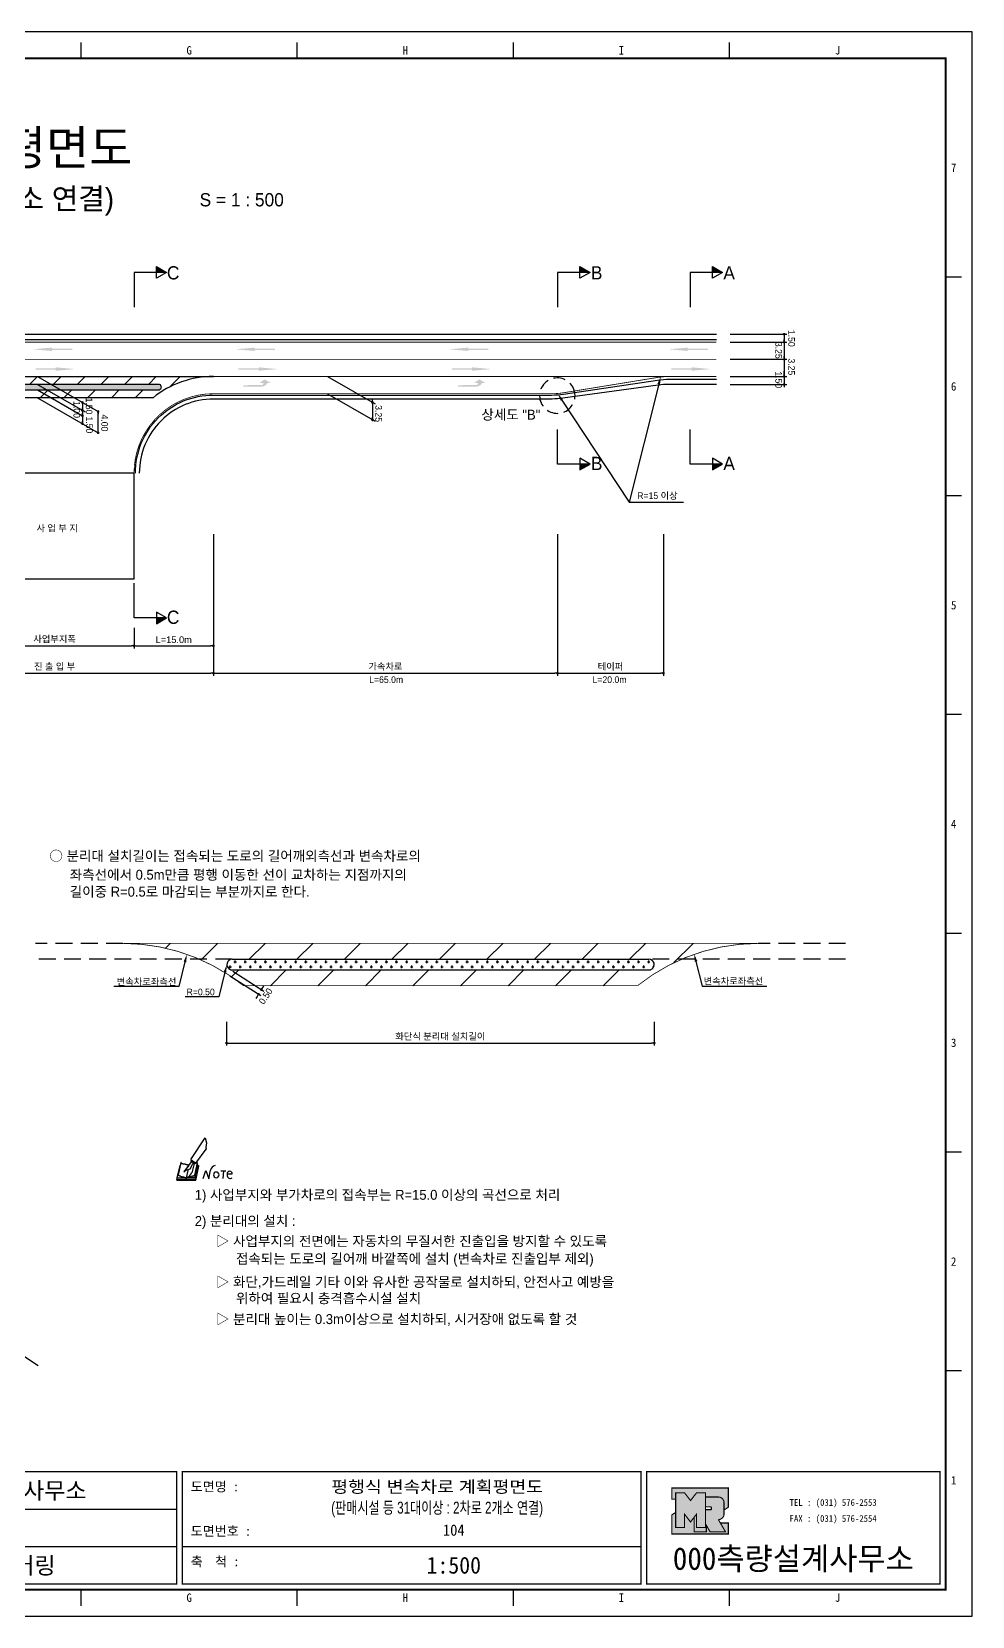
# Model space of a CAD drawing. Header units: millimetres. Extents: x 471 to 894, y -7 to 293.
# Drawn here: x 716.6 to 894.3, y -6.7 to 292.7 of the extents above; entities that cross this region are included whole.
import ezdxf
from ezdxf.enums import TextEntityAlignment as Align

# ---------------------------------------------------------------- set-up
doc = ezdxf.new("R2010")
doc.units = ezdxf.units.MM
doc.linetypes.add('HIDDEN', pattern=[9.525, 6.35, -3.175])
for name, color, linetype in [('CC-GSTR-0004', 4, 'Continuous'), ('CM-LANE-0030', 30, 'Continuous'), ('CZ-DIMT-0002', 7, 'Continuous'), ('CZ-LIN1-0007', 7, 'Continuous'), ('CZ-LIN2-0003', 3, 'Continuous'), ('CZ-LINE-0001', 7, 'Continuous'), ('CZ-TEXT-BOX0', 7, 'Continuous'), ('TITLE', 7, 'Continuous')]:
    doc.layers.add(name, color=color, linetype=linetype)
doc.styles.add('견고딕', font='arial.ttf')
doc.styles.add('돋움', font='')
doc.styles.add('돋음체', font='')
doc.styles.get('돋움').set_extended_font_data('Dotum')
doc.styles.get('돋음체').set_extended_font_data('DotumChe')

# ---------------------------------------------------------------- blocks, each defined once
blk = doc.blocks.new('note')
for p, q in [((0.85, 3.5), (3.53, 7.57)), ((3.53, 7.57), (3.8, 6.64)), ((3.8, 6.64), (3.69, 5.72)), ((1, 3.1), (0.75, 2.77)), ((0.85, 3.5), (1.8, 2.79)), ((1, 3.4), (0.85, 3.21)), ((0.85, 3.21), (1.52, 2.71)), ((1.8, 2.79), (3.74, 5.46)), ((3.69, 5.72), (3.74, 5.46)), ((-1.24, 2.36), (-1.77, 0)), ((-1.77, 0), (1.77, 0)), ((-1.77, 0), (-1.77, -0.3)), ((-1.53, 0.52), (-1.55, 0.54)), ((-1.01, 2.9), (-1.53, 0.52)), ((-1.48, 0.48), (-1.53, 0.52)), ((-1.43, 0.44), (-1.48, 0.48)), ((-1.38, 0.41), (-1.43, 0.44)), ((-1.33, 0.4), (-1.38, 0.41)), ((-1.27, 0.37), (-1.33, 0.4)), ((-1.22, 0.35), (-1.27, 0.37)), ((-1.13, 2.36), (-1.24, 2.36)), ((-1.17, 0.33), (-1.22, 0.35)), ((-1.12, 0.32), (-1.17, 0.33)), ((-1.02, 0.25), (-1.12, 0.32)), ((-0.97, 0.22), (-1.02, 0.25)), ((-1, 2.9), (-1.01, 2.9)), ((-0.98, 2.85), (-1, 2.9)), ((-0.95, 2.8), (-0.98, 2.85)), ((-0.93, 0.21), (-0.97, 0.22)), ((-0.9, 2.75), (-0.95, 2.8)), ((-0.88, 0.19), (-0.93, 0.21)), ((-0.85, 2.72), (-0.9, 2.75)), ((-0.8, 0.18), (-0.88, 0.19)), ((-0.79, 2.69), (-0.85, 2.72)), ((-0.75, 0.17), (-0.8, 0.18)), ((-0.74, 2.68), (-0.79, 2.69)), ((-0.7, 0.16), (-0.75, 0.17)), ((-0.69, 2.65), (-0.74, 2.68)), ((-0.64, 0.15), (-0.7, 0.16)), ((-0.64, 2.65), (-0.69, 2.65)), ((-0.59, 2.63), (-0.64, 2.65)), ((-0.58, 0.14), (-0.64, 0.15)), ((-0.54, 2.62), (-0.59, 2.63)), ((-0.53, 0.13), (-0.58, 0.14)), ((-0.48, 2.61), (-0.54, 2.62)), ((-0.48, 0.12), (-0.53, 0.13)), ((-0.43, 2.61), (-0.48, 2.61)), ((-0.43, 0.11), (-0.48, 0.12)), ((0.75, 2.77), (-0.46, 1.16)), ((0.37, 2.24), (-0.46, 1.16)), ((-0.46, 1.16), (-0.08, 1.47)), ((-0.38, 2.59), (-0.43, 2.61)), ((-0.38, 0.08), (-0.43, 0.11)), ((-0.33, 2.59), (-0.38, 2.59)), ((-0.29, 0.06), (-0.38, 0.08)), ((-0.27, 2.58), (-0.33, 2.59)), ((-0.23, 0.05), (-0.29, 0.06)), ((-0.22, 2.57), (-0.27, 2.58)), ((-0.16, 0.04), (-0.23, 0.05)), ((-0.17, 2.56), (-0.22, 2.57)), ((-0.12, 2.55), (-0.17, 2.56)), ((-0.11, 0.03), (-0.16, 0.04)), ((-0.07, 2.53), (-0.12, 2.55)), ((-0.04, 0.02), (-0.11, 0.03)), ((-0.08, 1.47), (0.72, 1.75)), ((-0.01, 2.51), (-0.07, 2.53)), ((-0.05, -0.3), (-0.05, 0)), ((0, 0), (-0.04, 0.02)), ((0.04, 2.5), (-0.01, 2.51)), ((0.37, 1.63), (0, 0)), ((0, 0), (1.6, 0.53)), ((0, 0), (1.65, 0.18)), ((0, 0.01), (0.06, 0.04)), ((0, -0.3), (0, 0)), ((0.09, 2.48), (0.04, 2.5)), ((0.05, -0.3), (0.05, 0)), ((0.06, 0.04), (0.11, 0.07)), ((0.14, 2.48), (0.09, 2.48)), ((0.11, 0.07), (0.16, 0.09)), ((0.2, 2.47), (0.14, 2.48)), ((0.16, 0.09), (0.21, 0.12)), ((0.26, 2.43), (0.18, 2.46)), ((0.21, 0.12), (0.27, 0.14)), ((0.34, 2.4), (0.26, 2.43)), ((0.27, 0.14), (0.36, 0.19)), ((0.45, 2.37), (0.34, 2.4)), ((0.36, 0.19), (0.41, 0.22)), ((0.41, 0.22), (0.46, 0.27)), ((0.46, 0.27), (0.51, 0.3)), ((0.51, 0.3), (0.56, 0.34)), ((0.56, 0.34), (0.6, 0.4)), ((0.6, 0.4), (0.64, 0.45)), ((0.64, 0.45), (0.67, 0.51)), ((0.67, 0.51), (0.74, 0.58)), ((0.72, 1.75), (1.16, 2.53)), ((0.74, 0.58), (0.79, 0.63)), ((0.79, 0.63), (0.83, 0.68)), ((0.83, 0.68), (0.86, 0.73)), ((0.86, 0.73), (0.89, 0.79)), ((0.89, 0.84), (0.92, 0.89)), ((0.89, 0.79), (0.89, 0.84)), ((0.92, 0.89), (0.96, 0.95)), ((0.96, 0.95), (1.01, 0.97)), ((1.47, 2.74), (1.01, 0.97)), ((1.16, 2.53), (1.37, 2.82)), ((2.13, 2.84), (1.44, 2.63)), ((1.52, 2.71), (1.66, 2.9)), ((1.6, 0.53), (2.13, 2.84)), ((1.65, 0.18), (2.19, 2.48)), ((1.77, 0), (2.3, 2.36)), ((1.77, -0.3), (2.3, 2.07)), ((1.77, -0.38), (2.3, 1.99)), ((1.77, -0.44), (2.3, 1.93)), ((1.77, 0), (1.77, -0.3)), ((2.19, 2.48), (2.04, 2.47)), ((2.3, 2.36), (2.16, 2.36)), ((2.3, 2.36), (2.3, 2.07)), ((3.21, -0.08), (3.68, 1.4)), ((3.68, 1.4), (4.26, -0.14)), ((4.26, -0.14), (4.56, 1.44)), ((6.55, 1.34), (7.46, 1.34)), ((7.01, 1.34), (6.87, -0.11)), ((7.71, 0.77), (7.71, 0.55)), ((7.71, 0.77), (8.67, 0.77)), ((-1.77, -0.3), (1.77, -0.3)), ((-1.77, -0.43), (-1.77, -0.3)), ((-1.77, -0.37), (1.77, -0.37)), ((-1.77, -0.43), (1.77, -0.43))]:
    blk.add_line(p, q)
for centre, major_axis, start_param, end_param in [((0.4, 2.31), (0.0702, 0.0702), 3.283946, 6.425539), ((5.68, 1.23), (-0.806, 0.806), -0.591174, 0.597824), ((5.66, 0.58), (-0.378, 0.378), 3.926991, 10.210176), ((8.3, 0.49), (0.422, 0.422), 2.265602, 4.634911), ((8.19, 0.77), (-0.342, 0.342), 3.926991, 7.068583)]:
    blk.add_ellipse(centre, major_axis=major_axis, ratio=1, start_param=start_param, end_param=end_param)
blk = doc.blocks.new('_Dot')
at = {"color": 0, "linetype": 'ByBlock', "lineweight": -2}
blk.add_line((-0.5, 0), (-1, 0), dxfattribs=at)
at = {"color": 0, "linetype": 'ByBlock', "const_width": 0.5}
blk.add_lwpolyline([(-0.25, 0, 1), (0.25, 0, 1)], format="xyb", close=True, dxfattribs=at)

msp = doc.modelspace()

# ---------------------------------------------------------------- hatches: boundary and pattern name
at = {"layer": 'CM-LANE-0030'}
h = msp.add_hatch(dxfattribs=at)
h.set_pattern_fill('ANSI31', color=30, style=0)
h.set_pattern_definition([(45, (-1982.7108, -3.273), (-2.245064, 2.245064), [])])
h.paths.add_polyline_path([(580.92, 227.55, -0.170323), (592.32, 223.55), (739.51, 223.55, -0.170323), (750.92, 227.55)])
h.paths.add_polyline_path([(740.6, 226.05, -0.750696), (740.86, 225.13, 0.001926), (740.74, 225.05), (591.09, 225.05, 0.001926), (590.97, 225.13, -0.750696), (591.24, 226.05)], flags=16)
h = msp.add_hatch(dxfattribs=at)
h.set_pattern_fill('ANSI31', color=30, scale=2, style=0)
h.set_pattern_definition([(45, (-572.0354, -341.191), (-4.490128, 4.490128), [])])
h.paths.add_polyline_path([(733.82, 120.45, -0.170323), (756.62, 112.45), (831.01, 112.45, -0.170323), (853.82, 120.45)])
h.paths.add_polyline_path([(833.18, 117.45, -0.750696), (833.71, 115.61, 0.001926), (833.47, 115.45), (754.16, 115.45, 0.001926), (753.92, 115.61, -0.750696), (754.46, 117.45)], flags=16)
at = {"layer": 'CZ-LIN1-0007'}
for points in [[(720.42, 233.01), (720.42, 232.8), (724.24, 232.8), (724.24, 232.58), (720.42, 232.58), (720.42, 232.37), (716.77, 232.69)], [(758.71, 233.01), (758.71, 232.8), (762.53, 232.8), (762.53, 232.58), (758.71, 232.58), (758.71, 232.37), (755.06, 232.69)], [(799.05, 233.01), (799.05, 232.8), (802.87, 232.8), (802.87, 232.58), (799.05, 232.58), (799.05, 232.37), (795.4, 232.69)], [(840.5, 233.01), (840.5, 232.8), (844.32, 232.8), (844.32, 232.58), (840.5, 232.58), (840.5, 232.37), (836.85, 232.69)], [(721.15, 229.28), (721.15, 229.07), (717.33, 229.07), (717.33, 228.85), (721.15, 228.85), (721.15, 228.64), (724.8, 228.96)], [(759.44, 229.28), (759.44, 229.07), (755.62, 229.07), (755.62, 228.85), (759.44, 228.85), (759.44, 228.64), (763.09, 228.96)], [(799.78, 229.28), (799.78, 229.07), (795.96, 229.07), (795.96, 228.85), (799.78, 228.85), (799.78, 228.64), (803.43, 228.96)], [(841.23, 229.28), (841.23, 229.07), (837.41, 229.07), (837.41, 228.85), (841.23, 228.85), (841.23, 228.64), (844.88, 228.96)], [(760.1, 225.65, 0.267976), (761.13, 226.34), (761.76, 226.34), (760.59, 227), (759.65, 226.35), (760.34, 226.34, -0.504994), (760.03, 225.93), (756.57, 225.91), (756.57, 225.63)], [(800.64, 225.65, 0.267976), (801.67, 226.34), (802.3, 226.34), (801.13, 227), (800.18, 226.35), (800.88, 226.34, -0.504994), (800.57, 225.93), (797.1, 225.91), (797.11, 225.63)]]:
    msp.add_hatch(color=256, dxfattribs=at).paths.add_polyline_path(points)
at = {"layer": 'CZ-LIN2-0003'}
h = msp.add_hatch(dxfattribs=at)
h.set_pattern_fill('CROSS', color=256, scale=0.075, style=0)
h.set_pattern_definition([(0, (-1982.7108, -3.27287), (0.47625, 0.47625), [0.238125, -0.714375]), (90, (-1982.59176, -3.39194), (-0.47625, 0.47625), [0.238125, -0.714375])])
h.paths.add_polyline_path([(740.74, 225.05, -0.001926), (740.86, 225.13, 0.750696), (740.6, 226.05), (591.24, 226.05, 0.750696), (590.97, 225.13, -0.001926), (591.09, 225.05)])
h = msp.add_hatch(dxfattribs=at)
h.set_pattern_fill('CROSS', color=256, scale=0.15, style=0)
h.set_pattern_definition([(0, (-572.0354, -341.1908), (0.9525, 0.9525), [0.47625, -1.42875]), (90, (-571.7972, -341.4289), (-0.9525, 0.9525), [0.47625, -1.42875])])
h.paths.add_polyline_path([(754.46, 117.45, 0.750696), (753.92, 115.61, -0.001926), (754.16, 115.45), (833.47, 115.45, -0.001926), (833.71, 115.61, 0.750696), (833.18, 117.45)])
at = {"layer": 'CZ-LINE-0001'}
for points in [[(740.16, 248.32), (740.16, 247.22), (742.06, 247.22)], [(820.16, 248.32), (820.16, 247.22), (822.06, 247.22)], [(845.18, 248.32), (845.18, 247.22), (847.08, 247.22)], [(822.06, 211), (820.16, 211), (820.16, 209.9)], [(847.08, 211), (845.18, 211), (845.18, 209.9)], [(742.06, 181.93), (740.16, 181.93), (740.16, 180.84)]]:
    msp.add_hatch(color=256, dxfattribs=at).paths.add_polyline_path(points)
at = {"layer": 'TITLE', "ltscale": 150}
h = msp.add_hatch(color=8, dxfattribs=at)
edge = h.paths.add_edge_path()
edge.add_line((848.18, 17.55), (837.51, 17.55))
edge.add_line((837.51, 17.55), (837.51, 15.47))
edge.add_line((837.51, 15.47), (838.22, 15.47))
edge.add_line((838.22, 15.47), (838.22, 16.64))
edge.add_line((838.22, 16.64), (839.91, 16.64))
edge.add_line((839.91, 16.64), (841.04, 15.19))
edge.add_line((841.04, 15.19), (842.17, 16.64))
edge.add_line((842.17, 16.64), (843.86, 16.64))
edge.add_line((843.86, 16.64), (843.86, 15.85))
edge.add_line((843.86, 15.85), (846.3, 15.85))
edge.add_arc((846.3, 14.78), 1.07, 0, 90, ccw=False)
edge.add_line((847.37, 14.78), (847.37, 13.41))
edge.add_line((847.37, 13.41), (848.18, 13.92))
edge.add_line((848.18, 13.92), (848.18, 17.55))
h.paths.add_polyline_path([(841.72, 12.03), (841.04, 11.14), (839.91, 12.6), (839.91, 10.09), (838.22, 10.09), (838.22, 12.93), (837.51, 12.49), (837.51, 8.86), (848.18, 8.86), (848.18, 10.94), (846.68, 10.94), (847.64, 9.29), (844.73, 9.29), (844.03, 10.5), (844.03, 9.29), (841.72, 9.29)])
msp.add_hatch(color=5, dxfattribs=at).paths.add_polyline_path([(843.86, 16.64), (842.17, 16.64), (841.04, 15.19), (839.91, 16.64), (838.22, 16.64), (838.22, 10.09), (839.91, 10.09), (839.91, 12.6), (841.04, 11.14), (842.17, 12.6), (842.17, 10.09), (843.86, 10.09)])
h = msp.add_hatch(color=161, dxfattribs=at)
edge = h.paths.add_edge_path()
edge.add_arc((846.3, 14.78), 1.07, 360, 450)
edge.add_line((846.3, 15.85), (843.86, 15.85))
edge.add_line((843.86, 15.85), (843.86, 13.99))
edge.add_line((843.86, 13.99), (844.86, 13.99))
edge.add_arc((844.86, 13.88), 0.113, 0, 90, ccw=False)
edge.add_line((844.97, 13.88), (844.97, 13.57))
edge.add_arc((844.86, 13.57), 0.113, 270, 360, ccw=False)
edge.add_line((844.86, 13.46), (843.86, 13.46))
edge.add_line((843.86, 13.46), (843.86, 10.09))
edge.add_line((843.86, 10.09), (842.17, 10.09))
edge.add_line((842.17, 10.09), (842.17, 12.6))
edge.add_line((842.17, 12.6), (841.72, 12.03))
edge.add_line((841.72, 12.03), (841.72, 9.29))
edge.add_line((841.72, 9.29), (844.03, 9.29))
edge.add_line((844.03, 9.29), (844.03, 10.5))
edge.add_line((844.03, 10.5), (844.73, 9.29))
edge.add_line((844.73, 9.29), (847.64, 9.29))
edge.add_line((847.64, 9.29), (846.3, 11.6))
edge.add_arc((846.3, 12.67), 1.07, 270, 360)
edge.add_line((847.37, 12.67), (847.37, 14.78))

# ---------------------------------------------------------------- linework, layer by layer
at = {"color": 0, "linetype": 'ByBlock', "lineweight": -2}
for p, q in [((858.74, 235.3), (858.74, 235.05)), ((858.74, 234.3), (858.74, 234.55)), ((858.74, 233.8), (858.74, 233.55)), ((858.74, 231.05), (858.74, 231.3)), ((858.74, 230.55), (858.74, 230.3)), ((858.74, 227.8), (858.74, 228.05)), ((858.74, 227.8), (858.74, 228.05)), ((858.74, 225.8), (858.74, 225.55)), ((858.74, 225.8), (858.74, 225.55)), ((726.18, 222.39), (726.18, 222.14)), ((726.18, 221.39), (726.18, 221.64)), ((780.96, 222.89), (780.96, 223.14)), ((780.96, 222.39), (780.96, 222.14)), ((726.18, 220.89), (726.18, 220.64)), ((726.18, 220.39), (726.18, 220.64)), ((726.18, 218.89), (726.18, 219.14)), ((729.14, 220.69), (729.14, 220.44)), ((780.96, 219.64), (780.96, 219.89)), ((729.14, 217.19), (729.14, 217.44)), ((760.12, 111.9), (760.26, 112.11)), ((759.31, 110.64), (759.18, 110.43))]:
    msp.add_line(p, q, dxfattribs=at)
at = {"color": 0, "linetype": 'ByBlock', "const_width": 0.25}
for points in [[(858.74, 235.42, 1), (858.74, 235.67, 1)], [(858.74, 233.92, 1), (858.74, 234.17, 1)], [(858.74, 234.17, 1), (858.74, 233.92, 1)], [(858.74, 230.67, 1), (858.74, 230.92, 1)], [(858.74, 230.92, 1), (858.74, 230.67, 1)], [(858.74, 227.67, 1), (858.74, 227.42, 1)], [(858.74, 227.67, 1), (858.74, 227.42, 1)], [(858.74, 225.92, 1), (858.74, 226.17, 1)], [(858.74, 225.92, 1), (858.74, 226.17, 1)], [(726.18, 222.52, 1), (726.18, 222.77, 1)], [(780.96, 222.77, 1), (780.96, 222.52, 1)], [(780.96, 222.52, 1), (780.96, 222.77, 1)], [(726.18, 221.02, 1), (726.18, 221.27, 1)], [(726.18, 221.27, 1), (726.18, 221.02, 1)], [(726.18, 220.27, 1), (726.18, 220.02, 1)], [(726.18, 218.77, 1), (726.18, 218.52, 1)], [(729.14, 220.81, 1), (729.14, 221.06, 1)], [(780.96, 219.52, 1), (780.96, 219.27, 1)], [(729.14, 217.06, 1), (729.14, 216.81, 1)], [(759.38, 110.75, 1), (759.51, 110.96, 1)], [(760.06, 111.8, 1), (759.92, 111.59, 1)]]:
    msp.add_lwpolyline(points, format="xyb", close=True, dxfattribs=at)
at = {"layer": 'CC-GSTR-0004'}
for points in [[(530.92, 235.55), (845.92, 235.55)], [(530.92, 234.55), (845.92, 234.55)]]:
    msp.add_lwpolyline(points, dxfattribs=at)
for points in [[(736.17, 209.3, -0.414214), (750.92, 224.05), (814.8, 224.05), (814.8, 224.05, 0.03724), (817.02, 224.22), (834.81, 226.88), (834.81, 226.88, -0.03724), (837.03, 227.05), (837.03, 227.05), (845.92, 227.05)], [(845.92, 226.05), (836.94, 226.05, 0.034174), (834.9, 225.91), (816.93, 223.44, -0.034174), (814.89, 223.3), (814.89, 223.3), (750.92, 223.3, 0.414214), (736.92, 209.3)]]:
    msp.add_lwpolyline(points, format="xyb", dxfattribs=at)
at = {"layer": 'CM-LANE-0030', "color": 30}
for p, q in [((580.92, 227.55), (750.92, 227.55)), ((739.51, 223.55), (592.32, 223.55))]:
    msp.add_line(p, q, dxfattribs=at)
at = {"layer": 'CM-LANE-0030', "color": 30, "const_width": 0.15}
msp.add_lwpolyline([(530.92, 230.8), (845.92, 230.8)], dxfattribs=at)
msp.add_lwpolyline([(831.01, 112.45), (756.62, 112.45, 0.170323), (733.82, 120.45), (853.82, 120.45, 0.170323)], format="xyb", close=True, dxfattribs=at)
at = {"layer": 'CM-LANE-0030', "color": 30}
msp.add_arc((750.92, 209.3), 18.25, 90, 128.6641, dxfattribs=at)
at = {"layer": 'CZ-LIN1-0007'}
msp.add_line((817.11, 224.49), (817.11, 224.49), dxfattribs=at)
at = {"layer": 'CZ-LIN1-0007', "const_width": 0.15}
for points in [[(530.92, 234.05), (845.92, 234.05)], [(750.92, 227.55), (794.02, 227.55)]]:
    msp.add_lwpolyline(points, dxfattribs=at)
msp.add_lwpolyline([(845.92, 227.55), (837.13, 227.55), (837.13, 227.55, 0.040295), (834.72, 227.36), (834.72, 227.36), (817.11, 224.49, -0.040295), (814.71, 224.3), (750.92, 224.3, 0.414214), (735.92, 209.3)], format="xyb", dxfattribs=at)
at = {"layer": 'CZ-LIN1-0007', "linetype": 'HIDDEN', "const_width": 0.15}
msp.add_lwpolyline([(794.02, 227.55), (837.13, 227.55)], dxfattribs=at)
at = {"layer": 'CZ-LIN2-0003'}
for p, q in [((754.46, 117.45), (833.18, 117.45)), ((754.16, 115.45), (833.47, 115.45)), ((705.6, 48.82), (717.81, 40.68))]:
    msp.add_line(p, q, dxfattribs=at)
at = {"layer": 'CZ-LIN2-0003', "color": 1}
msp.add_line((760.26, 112.11), (760.53, 112.53), dxfattribs=at)
at = {"layer": 'CZ-LIN2-0003'}
msp.add_lwpolyline([(591.09, 225.05), (740.74, 225.05, -0.001926), (740.86, 225.13, 0.750696), (740.6, 226.05), (591.24, 226.05, 0.750696), (590.97, 225.13, -0.001926)], format="xyb", close=True, dxfattribs=at)
msp.add_lwpolyline([(735.92, 209.3), (705.92, 209.3), (705.92, 189.3), (735.92, 189.3)], close=True, dxfattribs=at)
for points in [[(754.16, 115.45, 0.001926), (753.92, 115.61, 0.001926)], [(833.71, 115.61, 0.001926), (833.47, 115.45)]]:
    msp.add_lwpolyline(points, format="xyb", dxfattribs=at)
for centre, start, end in [((754.46, 116.45), 90, 237.5816), ((833.18, 116.45), 302.4184, 90)]:
    msp.add_arc(centre, 1, start, end, dxfattribs=at)
at = {"layer": 'CZ-LINE-0001'}
for p, q in [((742.06, 247.22), (735.92, 247.22)), ((735.92, 247.22), (735.92, 240.68)), ((740.16, 246.12), (740.16, 248.32)), ((740.16, 248.32), (742.06, 247.22)), ((742.06, 247.22), (740.16, 246.12)), ((822.06, 247.22), (815.92, 247.22)), ((815.92, 247.22), (815.92, 240.68)), ((820.16, 246.12), (820.16, 248.32)), ((820.16, 248.32), (822.06, 247.22)), ((822.06, 247.22), (820.16, 246.12)), ((847.08, 247.22), (840.94, 247.22)), ((840.94, 247.22), (840.94, 240.68)), ((845.18, 246.12), (845.18, 248.32)), ((845.18, 248.32), (847.08, 247.22)), ((847.08, 247.22), (845.18, 246.12)), ((848.52, 235.55), (859.24, 235.55)), ((848.52, 234.05), (859.24, 234.05)), ((848.52, 234.05), (859.24, 234.05)), ((858.74, 235.05), (858.74, 226.05)), ((848.52, 230.8), (859.24, 230.8)), ((848.52, 230.8), (859.24, 230.8)), ((717.68, 227.55), (729.14, 220.94)), ((772.47, 227.55), (781.46, 222.36)), ((848.52, 227.55), (859.24, 227.55)), ((848.52, 227.55), (859.24, 227.55)), ((858.74, 228.05), (858.74, 228.55)), ((717.68, 226.05), (726.68, 220.86)), ((717.68, 225.05), (726.18, 220.14)), ((848.52, 226.05), (859.24, 226.05)), ((848.52, 226.05), (859.24, 226.05)), ((717.68, 223.55), (729.14, 216.94)), ((726.18, 222.14), (726.18, 218.64)), ((772.47, 224.3), (781.46, 219.11)), ((780.96, 222.14), (780.96, 219.14)), ((729.14, 216.94), (729.14, 220.94)), ((815.92, 211), (815.92, 217.54)), ((840.94, 211), (840.94, 217.54)), ((822.06, 211), (815.92, 211)), ((822.06, 211), (820.16, 212.1)), ((820.16, 212.1), (820.16, 209.9)), ((820.16, 209.9), (822.06, 211)), ((847.08, 211), (840.94, 211)), ((847.08, 211), (845.18, 212.1)), ((845.18, 212.1), (845.18, 209.9)), ((845.18, 209.9), (847.08, 211)), ((829.45, 203.79), (839.72, 203.79)), ((750.92, 197.78), (750.92, 171.01)), ((815.92, 197.78), (815.92, 171.01)), ((815.92, 197.78), (815.92, 171.01)), ((835.92, 197.78), (835.92, 171.01)), ((735.92, 181.93), (735.92, 188.48)), ((742.06, 181.93), (740.16, 183.03)), ((740.16, 183.03), (740.16, 180.84)), ((742.06, 181.93), (735.92, 181.93)), ((735.92, 180.06), (735.92, 176.18)), ((735.92, 180.06), (735.92, 176.18)), ((740.16, 180.84), (742.06, 181.93)), ((750.92, 180.06), (750.92, 171.01)), ((750.92, 180.06), (750.92, 176.18)), ((706.42, 176.68), (735.42, 176.68)), ((736.42, 176.68), (750.42, 176.68)), ((691.42, 171.51), (750.42, 171.51)), ((751.42, 171.51), (815.42, 171.51)), ((816.42, 171.51), (835.42, 171.51)), ((754.04, 114.34), (759.87, 110.58)), ((754.58, 115.18), (760.41, 111.42)), ((759.18, 110.43), (758.9, 110.01)), ((753.39, 105.66), (753.39, 101.13)), ((834.18, 105.66), (834.18, 101.13)), ((753.89, 101.63), (833.68, 101.63))]:
    msp.add_line(p, q, dxfattribs=at)
at = {"layer": 'CZ-LINE-0001', "linetype": 'HIDDEN', "ltscale": 0.35}
msp.add_line((819.2, 224.33), (819.2, 224.33), dxfattribs=at)
at = {"layer": 'CZ-LINE-0001', "linetype": 'HIDDEN', "ltscale": 0.5}
for p, q in [((733.82, 120.45), (717.29, 120.45)), ((870.34, 120.45), (853.82, 120.45)), ((754.46, 117.45), (717.29, 117.45)), ((870.34, 117.45), (833.18, 117.45))]:
    msp.add_line(p, q, dxfattribs=at)
at = {"layer": 'CZ-LINE-0001'}
for points in [[(835.03, 226.09), (829.45, 203.79)], [(816.74, 223.1), (829.45, 203.79)], [(745.53, 116.94), (744.36, 112.28), (732.13, 112.28)], [(753.09, 115), (751.92, 110.33), (745.57, 110.33)]]:
    msp.add_lwpolyline(points, dxfattribs=at)
at = {"layer": 'CZ-LINE-0001', "extrusion": (0, 0, -1)}
msp.add_lwpolyline([(-842.07, 117.04), (-843.25, 112.38), (-855.47, 112.38)], dxfattribs=at)
at = {"layer": 'CZ-LINE-0001', "linetype": 'HIDDEN', "ltscale": 0.35}
msp.add_arc((815.87, 223.94), 3.35, 6.7667, 6.749, dxfattribs=at)
at = {"layer": 'CZ-LINE-0001'}
for points in [[(834.79, 226.16), (835.4, 227.55), (835.28, 226.03)], [(816.53, 222.96), (815.91, 224.35), (816.95, 223.23)], [(745.29, 117), (745.9, 118.4), (745.78, 116.88)], [(752.85, 115.06), (753.46, 116.45), (753.33, 114.94)]]:
    msp.add_solid(points, dxfattribs=at)
at = {"layer": 'CZ-LINE-0001', "extrusion": (0, 0, -1)}
msp.add_solid([(-842.32, 117.1), (-841.71, 118.5), (-841.83, 116.98)], dxfattribs=at)
at = {"layer": 'TITLE', "color": 7, "linetype": 'Continuous'}
for p, q in [((725.93, 287.66), (725.93, 290.68)), ((766.75, 287.66), (766.75, 290.68)), ((807.58, 287.66), (807.58, 290.68)), ((848.4, 287.66), (848.4, 290.68)), ((892.25, 246.33), (889.23, 246.33)), ((892.25, 205), (889.23, 205)), ((892.25, 163.67), (889.23, 163.67)), ((892.25, 122.34), (889.23, 122.34)), ((892.25, 81.01), (889.23, 81.01)), ((892.25, 39.68), (889.23, 39.68)), ((725.93, -4.67), (725.93, -1.65)), ((766.75, -4.67), (766.75, -1.65)), ((807.58, -4.67), (807.58, -1.65)), ((848.4, -4.67), (848.4, -1.65))]:
    msp.add_line(p, q, dxfattribs=at)
at = {"layer": 'TITLE', "ltscale": 150}
for p, q in [((657.39, 13.56), (744, 13.56)), ((657.39, 6.49), (744, 6.49)), ((745.06, 6.49), (831.67, 6.49))]:
    msp.add_line(p, q, dxfattribs=at)
at = {"layer": 'TITLE'}
msp.add_line((889.34, -1.65), (480.48, -1.65), dxfattribs=at)
msp.add_lwpolyline([(470.9, -6.68), (894.26, -6.68), (894.26, 292.7), (470.9, 292.7)], close=True, dxfattribs=at)
at = {"layer": 'TITLE', "linetype": 'Continuous', "const_width": 0.403}
msp.add_lwpolyline([(480.98, -1.65), (480.98, 287.66), (889.23, 287.66), (889.23, -1.65)], close=True, dxfattribs=at)
at = {"layer": 'TITLE', "ltscale": 150}
for points, const_width in [([(744, -0.59), (657.39, -0.59), (657.39, 20.64), (744, 20.64)], 0.265), ([(745.06, 20.64), (831.67, 20.64), (831.67, -0.59), (745.06, -0.59)], 0.265), ([(888.17, 20.64), (888.17, -0.59), (832.73, -0.59), (832.73, 20.64), (888.17, 20.64)], 0.265), ([(843.86, 16.64), (842.17, 16.64), (841.04, 15.19), (839.91, 16.64), (838.22, 16.64), (838.22, 10.09), (839.91, 10.09), (839.91, 12.6), (841.04, 11.14), (842.17, 12.6), (842.17, 10.09), (843.86, 10.09)], 0.212), ([(841.72, 12.03), (841.04, 11.14), (839.91, 12.6), (839.91, 10.09), (838.22, 10.09), (838.22, 12.93), (837.51, 12.49), (837.51, 8.86), (848.18, 8.86), (848.18, 10.94), (846.68, 10.94), (847.64, 9.29), (844.73, 9.29), (844.03, 10.5), (844.03, 9.29), (841.72, 9.29)], 0.212)]:
    msp.add_lwpolyline(points, close=True, dxfattribs=dict(at, const_width=const_width))
at = {"layer": 'TITLE', "ltscale": 150, "const_width": 0.212}
for points in [[(848.18, 17.55), (837.51, 17.55), (837.51, 15.47), (838.22, 15.47), (838.22, 16.64), (839.91, 16.64), (841.04, 15.19), (842.17, 16.64), (843.86, 16.64), (843.86, 15.85), (846.3, 15.85, -0.414214), (847.37, 14.78), (847.37, 13.41), (848.18, 13.92)], [(847.37, 14.78, 0.414214), (846.3, 15.85), (843.86, 15.85), (843.86, 13.99), (844.86, 13.99, -0.414214), (844.97, 13.88), (844.97, 13.57, -0.414214), (844.86, 13.46), (843.86, 13.46), (843.86, 10.09), (842.17, 10.09), (842.17, 12.6), (841.72, 12.03), (841.72, 9.29), (844.03, 9.29), (844.03, 10.5), (844.73, 9.29), (847.64, 9.29), (846.3, 11.6, 0.414214), (847.37, 12.67)]]:
    msp.add_lwpolyline(points, format="xyb", close=True, dxfattribs=at)

# ---------------------------------------------------------------- block references
at = {"layer": 'CZ-LINE-0001', "xscale": 0.5, "yscale": 0.5, "zscale": 0.5}
for p in [(735.92, 176.68), (750.92, 176.68), (750.92, 171.51), (815.92, 171.51), (835.92, 171.51), (834.18, 101.63)]:
    msp.add_blockref('_Dot', p, dxfattribs=at)
at = {"layer": 'CZ-LINE-0001', "xscale": 0.5, "yscale": 0.5, "zscale": 0.5, "rotation": 180}
for p in [(735.92, 176.68), (750.92, 171.51), (815.92, 171.51), (753.39, 101.63)]:
    msp.add_blockref('_Dot', p, dxfattribs=at)
at = {"layer": 'CZ-TEXT-BOX0'}
msp.add_blockref('note', (745.8, 76.14), dxfattribs=at)

# ---------------------------------------------------------------- texts
at = {"layer": 'CZ-DIMT-0002', "style": '돋움'}
for s, height, p in [('C', 2.5, (743.31, 247.14)), ('B', 2.5, (823.31, 247.14)), ('A', 2.5, (848.33, 247.14)), ('상세도 "B"', 1.875, (807.1, 220.34)), ('B', 2.5, (823.31, 211.13)), ('A', 2.5, (848.33, 211.13)), ('R=15 이상', 1.25, (834.79, 205.04)), ('사 업 부 지', 1.25, (721.41, 198.89)), ('C', 2.5, (743.31, 182.07)), ('L=65.0m', 1.25, (783.55, 170.28)), ('L=20.0m', 1.25, (825.74, 170.28))]:
    msp.add_text(s, height=height, dxfattribs=at).set_placement(p, align=Align.MIDDLE_CENTER)
for s, p in [('3.25', (857.06, 234.09)), ('1.50', (859.5, 236.36)), ('3.25', (859.5, 230.97)), ('1.50', (857.06, 228.53))]:
    msp.add_text(s, height=1.25, rotation=270, dxfattribs=at).set_placement(p)
for s, p in [('○ 분리대 설치길이는 접속되는 도로의 길어깨외측선과 변속차로의', (719.93, 136.98)), ('좌측선에서 0.5m만큼 평행 이동한 선이 교차하는 지점까지의', (723.78, 133.42)), ('길이중 R=0.5로 마감되는 부분까지로 한다.', (723.78, 130.22)), ('1) 사업부지와 부가차로의 접속부는 R=15.0 이상의 곡선으로 처리', (747.4, 72.95)), ('2) 분리대의 설치 :', (747.4, 68.01)), ('▷ 사업부지의 전면에는 자동차의 무질서한 진출입을 방지할 수 있도록', (751.38, 64.21)), ('접속되는 도로의 길어깨 바깥쪽에 설치 (변속차로 진출입부 제외)', (755.17, 60.88)), ('▷ 화단,가드레일 기타 이와 유사한 공작물로 설치하되, 안전사고 예방을', (751.38, 56.48)), ('위하여 필요시 충격흡수시설 설치', (755.17, 53.41)), ('▷ 분리대 높이는 0.3m이상으로 설치하되, 시거장애 없도록 할 것', (751.38, 49.47))]:
    msp.add_text(s, height=1.875, dxfattribs=at).set_placement(p, align=Align.MIDDLE_LEFT)
for s, p in [('변속차로좌측선', (732.66, 112.59)), ('변속차로좌측선', (843.52, 112.69)), ('R=0.50', (745.85, 110.65))]:
    msp.add_text(s, height=1.25, dxfattribs=at).set_placement(p)
at = {"layer": 'CZ-DIMT-0002', "char_height": 1.25, "attachment_point": 5, "style": '돋움'}
for s, insert, rotation in [('1.00', (725.1, 221.31), 270), ('1.50', (727.43, 221.98), 270), ('3.25', (782.12, 220.54), 270), ('1.50', (727.47, 218.41), 270), ('4.00', (730.36, 218.78), 270), ('\\A1;0.50', (760.79, 110.48), 57.1401)]:
    msp.add_mtext(s, dxfattribs=dict(at, insert=insert, rotation=rotation))
at = {"layer": 'CZ-LINE-0001', "char_height": 1.25, "attachment_point": 5, "style": '돋움'}
for s, insert in [('\\A1;사업부지폭', (720.92, 177.87)), ('\\A1;{\\fArial|b0|i0|c0|p32;L=15.0m}', (743.42, 177.82)), ('\\A1;진 출 입 부', (720.92, 172.7)), ('\\A1;가속차로', (783.42, 172.7)), ('\\A1;테이퍼', (825.92, 172.7)), ('\\A1;화단식 분리대 설치길이', (793.78, 102.82))]:
    msp.add_mtext(s, dxfattribs=dict(at, insert=insert))
at = {"layer": 'TITLE', "color": 3, "linetype": 'Continuous', "style": '돋음체'}
for s, p in [('G', (746.34, 289.17)), ('H', (787.17, 289.17)), ('I', (827.99, 289.17)), ('J', (868.82, 289.17)), ('7', (890.74, 267)), ('6', (890.74, 225.67)), ('5', (890.74, 184.34)), ('4', (890.74, 143.01)), ('3', (890.74, 101.68)), ('2', (890.74, 60.35)), ('1', (890.74, 19.02)), ('G', (746.34, -3.16)), ('H', (787.17, -3.16)), ('I', (827.99, -3.16)), ('J', (868.82, -3.16))]:
    msp.add_text(s, height=1.59, dxfattribs=at).set_placement(p, align=Align.MIDDLE)
at = {"layer": 'TITLE', "style": '돋움'}
for s, height, p in [('평행식 변속차로 계획평면도', 6.5, (684.32, 270.78)), ('(판매시설 등 31대이상 : 2차로 2개소 연결)', 4, (684.36, 261.15))]:
    msp.add_text(s, height=height, dxfattribs=at).set_placement(p, align=Align.MIDDLE_CENTER)
msp.add_text('S = 1 : 500', height=2.5, dxfattribs=at).set_placement((748.31, 260.94), align=Align.MIDDLE_LEFT)
at = {"layer": 'TITLE', "color": 7, "linetype": 'Continuous', "style": '견고딕'}
for s, height, p in [('00 국토 관리 사무소', 3.1832, (708.65, 17.1)), ('00엔지니어링', 3.183, (708.65, 2.95))]:
    msp.add_text(s, height=height, dxfattribs=at).set_placement(p, align=Align.MIDDLE)
at = {"layer": 'TITLE', "style": '돋음체'}
for s, p in [('도면명 :', (746.65, 16.92)), ('도면번호 :', (746.65, 8.53)), ('축  척 :', (746.65, 2.77))]:
    msp.add_text(s, height=1.804, dxfattribs=at).set_placement(p)
at = {"layer": 'TITLE', "style": '돋움'}
for s, width, p, p2 in [('평행식 변속차로 계획평면도', 1.010039, (773.18, 16.67), (813.18, 16.67)), ('(판매시설 등 31대이상 : 2차로 2개소 연결)', 0.658668, (773.18, 12.72), (813.18, 12.72))]:
    msp.add_text(s, height=2.25, dxfattribs=dict(at, width=width)).set_placement(p, p2, align=Align.FIT)
at = {"layer": 'TITLE', "color": 180, "style": '돋음체'}
for s, p in [('TEL : (031) 576-2553', (859.75, 14.19)), ('FAX : (031) 576-2554', (859.75, 11.17))]:
    msp.add_text(s, height=1.2733, dxfattribs=at).set_placement(p)
at = {"layer": 'TITLE', "linetype": 'Continuous', "style": '돋음체'}
for s, height, p in [('104', 2.122, (796.32, 9.59)), ('1:500', 3.183, (796.32, 2.95))]:
    msp.add_text(s, height=height, dxfattribs=at).set_placement(p, align=Align.MIDDLE)
at = {"layer": 'TITLE', "color": 180, "style": '돋음체'}
msp.add_text('000측량설계사무소', height=4.244, dxfattribs=at).set_placement((860.45, 2.1), align=Align.CENTER)

doc.saveas('drawing.dxf')
